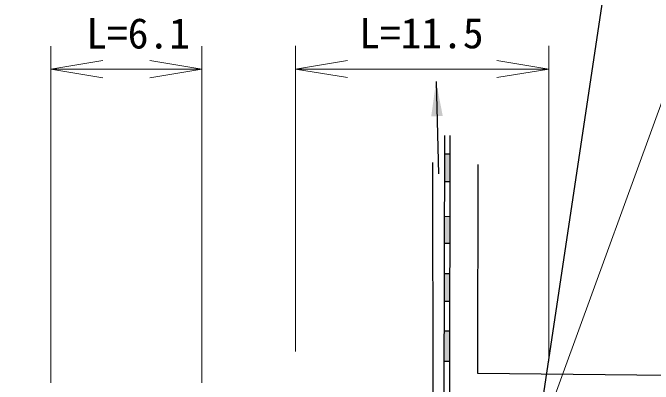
# Model space of a CAD drawing. Units: millimetres, scale not verified. Extents: x -55602354 to 84056675, y -218924267 to 380000.
# Drawn here: x 172504 to 200233, y 292285 to 308381 of the extents above; entities that cross this region are included whole.
import ezdxf
from ezdxf.enums import TextEntityAlignment as Align

# ---------------------------------------------------------------- set-up
doc = ezdxf.new("R2010")
doc.units = ezdxf.units.MM
doc.header["$LTSCALE"] = 1000
for name, color, linetype, lineweight in [('M-BGD', 7, 'Continuous', 25), ('M-BGD-EXST', 7, 'Continuous', 25), ('M-STR-HTXT', 7, 'Continuous', 13), ('M-STR-STRC', 7, 'Continuous', 25)]:
    doc.layers.add(name, color=color, linetype=linetype, lineweight=lineweight)
doc.styles.add('ＭＳ ゴシック', font='')
doc.styles.get('ＭＳ ゴシック').set_extended_font_data('MS Gothic')

# ---------------------------------------------------------------- blocks, each defined once
blk = doc.blocks.new('open_arrow')
at = {"color": 0, "linetype": 'Continuous', "lineweight": -2}
blk.add_lwpolyline([(7.5, 1.25), (0, 0), (7.5, -1.25)], dxfattribs=at)
blk = doc.blocks.new('filled_arrow')
at = {"color": 0, "linetype": 'Continuous', "lineweight": -2}
blk.add_solid([(7.5, 1.25), (0, 0), (7.5, -1.25)], dxfattribs=at)

msp = doc.modelspace()

# ---------------------------------------------------------------- hatches: boundary and pattern name
at = {"layer": 'M-BGD'}
for points in [[(191443, 301074), (191446, 302269), (191203, 302270), (191200, 301075)], [(191436, 298403), (191439, 299560), (191196, 299561), (191193, 298403)], [(191430, 295886), (191433, 297083), (191190, 297084), (191187, 295887)], [(191424, 293283), (191427, 294601), (191184, 294602), (191181, 293284)]]:
    msp.add_hatch(color=256, dxfattribs=at).paths.add_polyline_path(points)
at = {"layer": 'M-STR-STRC'}
msp.add_hatch(color=256, dxfattribs=at).paths.add_polyline_path([(-55594916, -215317041, 1), (-55594610, -215317070, 1), (-55594305, -215317098, 1), (-55580797, -215307366, 0.41421), (-55580889, -215307431, 0.41421), (-55580745, -215307064, 0.41421), (-55580837, -215307129, 0.41421), (-55580692, -215306761, 0.41421), (-55580785, -215306827, 0.41421), (-55566345, -215305448, 1), (-55566384, -215305752, 1), (-55566423, -215306056, 1), (-55597548, -215332337, 0.41421), (-55597635, -215332409, 0.41421), (-55597517, -215332032, 0.41421), (-55597604, -215332103, 0.41421), (-55597486, -215331727, 0.41421), (-55597573, -215331798, 0.41421), (-55585677, -215342470, 0.41421), (-55585743, -215342562, 0.41421), (-55585726, -215342167, 0.41421), (-55585792, -215342259, 0.41421), (-55585774, -215341865, 0.41421), (-55585841, -215341956, 0.41421), (-55571762, -215344566, 1), (-55571732, -215344261, 1), (-55571703, -215343956, 1), (-55559075, -215335789, 1), (-55559380, -215335758, 1), (-55559685, -215335727, 1), (-55555688, -215322973, 1), (-55555727, -215323277, 1), (-55555767, -215323581, 1), (-55393271, -215354691, 1), (-55393233, -215354387, 1), (-55393196, -215354083, 1), (-55410449, -215351682, 1), (-55410411, -215351378, 1), (-55410374, -215351073, 1), (-55407336, -215338454, 1), (-55407557, -215338427, 1), (-55407777, -215338399, 1), (-55271677, -215370690, 1), (-55271982, -215370659, 1), (-55272287, -215370628, 1), (-55266346, -215358322, 1), (-55266377, -215358627, 1), (-55266407, -215358932, 1), (-55289179, -215367259, 1), (-55289140, -215366955, 1), (-55289100, -215366651, 1), (571140, 349427, -0.39598), (571140, 349427), (571140, 348155), (571851, 348154), (573112, 350484, 0.38568), (573112, 350484)])

# ---------------------------------------------------------------- linework, layer by layer
at = {"layer": 'M-BGD'}
for p, q in [((191159, 284036), (191205, 303057)), ((191402, 284034), (191448, 303057)), ((191203, 302270), (191446, 302269)), ((190673, 301896), (190695, 284038)), ((192645, 301811), (192625, 292769)), ((191200, 301075), (191443, 301074)), ((191196, 299561), (191439, 299560)), ((191193, 298403), (191436, 298403)), ((191190, 297084), (191433, 297083)), ((191187, 295887), (191430, 295886)), ((191184, 294602), (191427, 294601)), ((191181, 293284), (191424, 293283)), ((192625, 292769), (210294, 292584))]:
    msp.add_line(p, q, dxfattribs=at)
at = {"layer": 'M-BGD-EXST'}
msp.add_line((190830, 305400), (190943, 301401), dxfattribs=at)
at = {"layer": 'M-STR-HTXT'}
for p, q in [((174146, 292343), (174146, 306937)), ((180690, 292343), (180690, 306937)), ((184750, 293700), (184750, 306945)), ((195711, 293289), (195711, 306945)), ((174146, 305937), (180690, 305937)), ((184750, 305945), (195711, 305945))]:
    msp.add_line(p, q, dxfattribs=at)
msp.add_lwpolyline([(190686, 277281), (206433, 320545), (241803, 320545)], dxfattribs=at)
at = {"layer": 'M-STR-STRC'}
msp.add_line((194076, 282402), (199777, 320466), dxfattribs=at)

# ---------------------------------------------------------------- block references
at = {"layer": 'M-BGD-EXST', "xscale": 200, "yscale": 200, "rotation": 271.6}
msp.add_blockref('filled_arrow', (190830, 305400), dxfattribs=at)
at = {"layer": 'M-STR-HTXT', "xscale": 300, "yscale": 300}
for p in [(174146, 305937), (184750, 305945)]:
    msp.add_blockref('open_arrow', p, dxfattribs=at)
at = {"layer": 'M-STR-HTXT', "xscale": 300, "yscale": 300, "rotation": 180}
for p in [(180690, 305937), (195711, 305945)]:
    msp.add_blockref('open_arrow', p, dxfattribs=at)

# ---------------------------------------------------------------- texts
at = {"layer": 'M-STR-HTXT', "style": 'ＭＳ ゴシック'}
for s, p in [('L=6.1', (177928, 306437)), ('L=11.5', (190195, 306445))]:
    msp.add_text(s, height=1320, dxfattribs=at).set_placement(p, align=Align.BOTTOM_CENTER)

doc.saveas('drawing.dxf')
